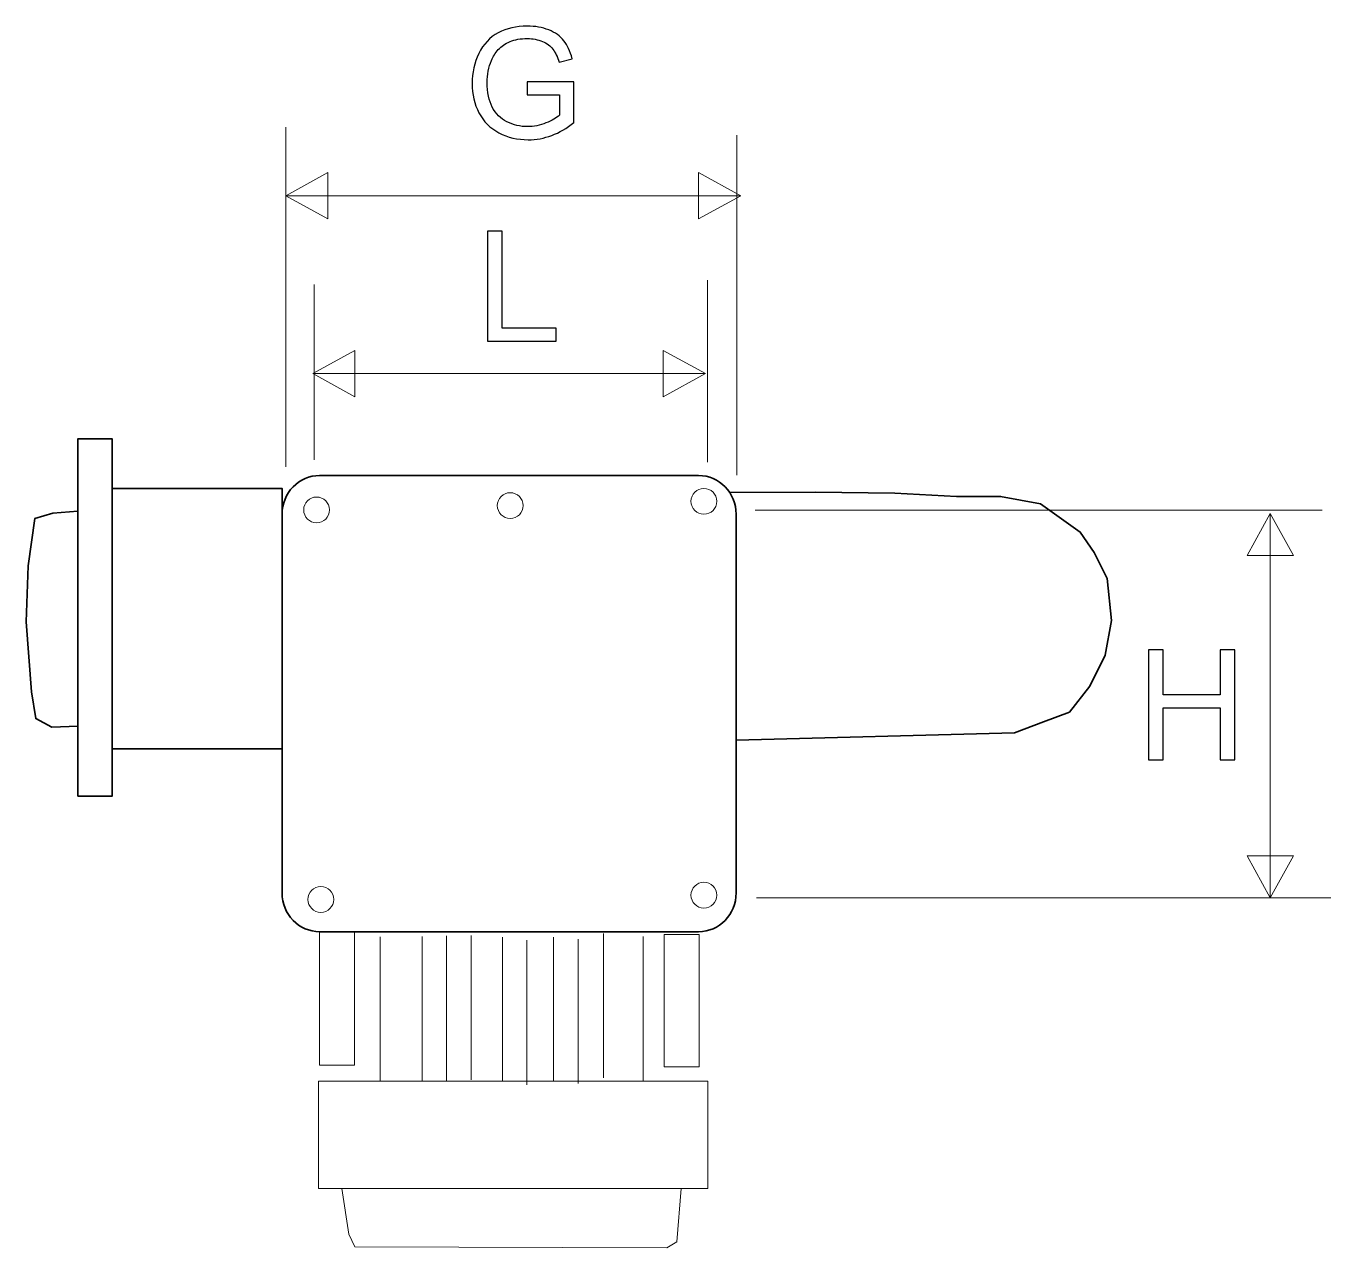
# Model space of a CAD drawing. Header units: inches. Extents: x 3020 to 5920, y 3172 to 5272.
# Drawn here: x 3868.6 to 4132.5, y 3597.8 to 3844.8 of the extents above; entities that cross this region are included whole.
import ezdxf

# ---------------------------------------------------------------- set-up
doc = ezdxf.new("R2010")
doc.units = ezdxf.units.IN
doc.header["$MEASUREMENT"] = 0
doc.layers.add('Layer 1', color=7, linetype='Continuous')

msp = doc.modelspace()

# ---------------------------------------------------------------- linework, layer by layer
at = {"layer": 'Layer 1', "color": 250, "lineweight": 35}
for points in [[(3879.04, 3689.11), (3886.01, 3689.11), (3886.01, 3761.35), (3879.04, 3761.35), (3879.04, 3689.11)], [(3886.01, 3698.68), (3920.37, 3698.68), (3920.37, 3751.34), (3886.01, 3751.34), (3886.01, 3698.68)]]:
    msp.add_lwpolyline(points, close=True, dxfattribs=at)
at = {"layer": 'Layer 1', "color": 250, "lineweight": 18}
for points in [[(3927.96, 3634.68), (3935, 3634.68), (3935, 3661.69), (3927.96, 3661.69), (3927.96, 3634.68)], [(3997.68, 3634.35), (4004.72, 3634.35), (4004.72, 3661.14), (3997.68, 3661.14), (3997.68, 3634.35)], [(3927.77, 3609.74), (4006.46, 3609.74), (4006.46, 3631.44), (3927.77, 3631.44), (3927.77, 3609.74)]]:
    msp.add_lwpolyline(points, close=True, dxfattribs=at)
for centre in [(3966.52, 3747.86), (4005.69, 3748.73), (3927.35, 3746.99), (4005.69, 3669.09), (3928.22, 3668.22)]:
    msp.add_ellipse(centre, major_axis=(0, 2.61), ratio=1, dxfattribs=at)
at = {"layer": 'Layer 1', "color": 250}
for points, knots in [([(3969.97, 3830.95), (3969.97, 3830.95), (3969.97, 3833.55), (3969.97, 3833.55), (3969.97, 3833.55), (3969.97, 3833.55), (3979.38, 3833.57), (3979.38, 3833.57), (3979.38, 3833.57), (3979.38, 3833.57), (3979.38, 3825.33), (3979.38, 3825.33), (3979.38, 3825.33), (3977.94, 3824.17), (3976.45, 3823.31), (3974.91, 3822.72), (3974.91, 3822.72), (3973.37, 3822.14), (3971.8, 3821.85), (3970.18, 3821.85), (3970.18, 3821.85), (3968, 3821.85), (3966.01, 3822.32), (3964.23, 3823.26), (3964.23, 3823.26), (3962.45, 3824.19), (3961.1, 3825.54), (3960.19, 3827.31), (3960.19, 3827.31), (3959.28, 3829.08), (3958.82, 3831.05), (3958.82, 3833.24), (3958.82, 3833.24), (3958.82, 3835.4), (3959.28, 3837.42), (3960.18, 3839.29), (3960.18, 3839.29), (3961.08, 3841.17), (3962.39, 3842.56), (3964.09, 3843.47), (3964.09, 3843.47), (3965.78, 3844.38), (3967.74, 3844.83), (3969.95, 3844.83), (3969.95, 3844.83), (3971.56, 3844.83), (3973.01, 3844.57), (3974.31, 3844.05), (3974.31, 3844.05), (3975.61, 3843.53), (3976.63, 3842.81), (3977.36, 3841.88), (3977.36, 3841.88), (3978.1, 3840.95), (3978.66, 3839.74), (3979.05, 3838.24), (3979.05, 3838.24), (3979.05, 3838.24), (3976.39, 3837.51), (3976.39, 3837.51), (3976.39, 3837.51), (3976.06, 3838.64), (3975.64, 3839.53), (3975.15, 3840.18), (3975.15, 3840.18), (3974.66, 3840.83), (3973.95, 3841.35), (3973.03, 3841.73), (3973.03, 3841.73), (3972.11, 3842.12), (3971.09, 3842.32), (3969.97, 3842.32), (3969.97, 3842.32), (3968.62, 3842.32), (3967.46, 3842.11), (3966.48, 3841.7), (3966.48, 3841.7), (3965.5, 3841.29), (3964.71, 3840.76), (3964.11, 3840.09), (3964.11, 3840.09), (3963.51, 3839.42), (3963.04, 3838.69), (3962.7, 3837.89), (3962.7, 3837.89), (3962.14, 3836.52), (3961.86, 3835.03), (3961.86, 3833.42), (3961.86, 3833.42), (3961.86, 3831.44), (3962.2, 3829.78), (3962.88, 3828.45), (3962.88, 3828.45), (3963.56, 3827.11), (3964.56, 3826.12), (3965.86, 3825.48), (3965.86, 3825.48), (3967.16, 3824.83), (3968.55, 3824.5), (3970.01, 3824.5), (3970.01, 3824.5), (3971.29, 3824.5), (3972.53, 3824.75), (3973.74, 3825.24), (3973.74, 3825.24), (3974.96, 3825.73), (3975.87, 3826.25), (3976.5, 3826.81), (3976.5, 3826.81), (3976.5, 3826.81), (3976.5, 3830.95), (3976.5, 3830.95), (3976.5, 3830.95), (3976.5, 3830.95), (3969.97, 3830.95), (3969.97, 3830.95)], [0, 0, 0, 0, 0.034483, 0.034483, 0.034483, 0.034483, 0.068966, 0.068966, 0.068966, 0.068966, 0.103448, 0.103448, 0.103448, 0.103448, 0.137931, 0.137931, 0.137931, 0.137931, 0.172414, 0.172414, 0.172414, 0.172414, 0.206897, 0.206897, 0.206897, 0.206897, 0.241379, 0.241379, 0.241379, 0.241379, 0.275862, 0.275862, 0.275862, 0.275862, 0.310345, 0.310345, 0.310345, 0.310345, 0.344828, 0.344828, 0.344828, 0.344828, 0.37931, 0.37931, 0.37931, 0.37931, 0.413793, 0.413793, 0.413793, 0.413793, 0.448276, 0.448276, 0.448276, 0.448276, 0.482759, 0.482759, 0.482759, 0.482759, 0.517241, 0.517241, 0.517241, 0.517241, 0.551724, 0.551724, 0.551724, 0.551724, 0.586207, 0.586207, 0.586207, 0.586207, 0.62069, 0.62069, 0.62069, 0.62069, 0.655172, 0.655172, 0.655172, 0.655172, 0.689655, 0.689655, 0.689655, 0.689655, 0.724138, 0.724138, 0.724138, 0.724138, 0.758621, 0.758621, 0.758621, 0.758621, 0.793103, 0.793103, 0.793103, 0.793103, 0.827586, 0.827586, 0.827586, 0.827586, 0.862069, 0.862069, 0.862069, 0.862069, 0.896552, 0.896552, 0.896552, 0.896552, 0.931034, 0.931034, 0.931034, 0.931034, 0.965517, 0.965517, 0.965517, 0.965517, 1, 1, 1, 1]), ([(3961.93, 3781.13), (3961.93, 3781.13), (3961.93, 3803.35), (3961.93, 3803.35), (3961.93, 3803.35), (3961.93, 3803.35), (3964.87, 3803.35), (3964.87, 3803.35), (3964.87, 3803.35), (3964.87, 3803.35), (3964.87, 3783.75), (3964.87, 3783.75), (3964.87, 3783.75), (3964.87, 3783.75), (3975.82, 3783.75), (3975.82, 3783.75), (3975.82, 3783.75), (3975.82, 3783.75), (3975.82, 3781.13), (3975.82, 3781.13), (3975.82, 3781.13), (3975.82, 3781.13), (3961.93, 3781.13), (3961.93, 3781.13)], [0, 0, 0, 0, 0.166667, 0.166667, 0.166667, 0.166667, 0.333333, 0.333333, 0.333333, 0.333333, 0.5, 0.5, 0.5, 0.5, 0.666667, 0.666667, 0.666667, 0.666667, 0.833333, 0.833333, 0.833333, 0.833333, 1, 1, 1, 1]), ([(4095.61, 3696.48), (4095.61, 3696.48), (4095.61, 3718.7), (4095.61, 3718.7), (4095.61, 3718.7), (4095.61, 3718.7), (4098.56, 3718.7), (4098.56, 3718.7), (4098.56, 3718.7), (4098.56, 3718.7), (4098.56, 3709.57), (4098.56, 3709.57), (4098.56, 3709.57), (4098.56, 3709.57), (4110.11, 3709.57), (4110.11, 3709.57), (4110.11, 3709.57), (4110.11, 3709.57), (4110.11, 3718.7), (4110.11, 3718.7), (4110.11, 3718.7), (4110.11, 3718.7), (4113.05, 3718.7), (4113.05, 3718.7), (4113.05, 3718.7), (4113.05, 3718.7), (4113.05, 3696.48), (4113.05, 3696.48), (4113.05, 3696.48), (4113.05, 3696.48), (4110.11, 3696.48), (4110.11, 3696.48), (4110.11, 3696.48), (4110.11, 3696.48), (4110.11, 3706.95), (4110.11, 3706.95), (4110.11, 3706.95), (4110.11, 3706.95), (4098.56, 3706.95), (4098.56, 3706.95), (4098.56, 3706.95), (4098.56, 3706.95), (4098.56, 3696.48), (4098.56, 3696.48), (4098.56, 3696.48), (4098.56, 3696.48), (4095.61, 3696.48), (4095.61, 3696.48)], [0, 0, 0, 0, 0.083333, 0.083333, 0.083333, 0.083333, 0.166667, 0.166667, 0.166667, 0.166667, 0.25, 0.25, 0.25, 0.25, 0.333333, 0.333333, 0.333333, 0.333333, 0.416667, 0.416667, 0.416667, 0.416667, 0.5, 0.5, 0.5, 0.5, 0.583333, 0.583333, 0.583333, 0.583333, 0.666667, 0.666667, 0.666667, 0.666667, 0.75, 0.75, 0.75, 0.75, 0.833333, 0.833333, 0.833333, 0.833333, 0.916667, 0.916667, 0.916667, 0.916667, 1, 1, 1, 1])]:
    msp.add_open_spline(points, degree=3, knots=knots, dxfattribs=at)
at = {"layer": 'Layer 1', "color": 250, "lineweight": 9}
for points, knots in [([(3969.97, 3830.95), (3969.97, 3830.95), (3969.97, 3833.55), (3969.97, 3833.55), (3969.97, 3833.55), (3969.97, 3833.55), (3979.38, 3833.57), (3979.38, 3833.57), (3979.38, 3833.57), (3979.38, 3833.57), (3979.38, 3825.33), (3979.38, 3825.33), (3979.38, 3825.33), (3977.94, 3824.17), (3976.45, 3823.31), (3974.91, 3822.72), (3974.91, 3822.72), (3973.37, 3822.14), (3971.8, 3821.85), (3970.18, 3821.85), (3970.18, 3821.85), (3968, 3821.85), (3966.01, 3822.32), (3964.23, 3823.26), (3964.23, 3823.26), (3962.45, 3824.19), (3961.1, 3825.54), (3960.19, 3827.31), (3960.19, 3827.31), (3959.28, 3829.08), (3958.82, 3831.05), (3958.82, 3833.24), (3958.82, 3833.24), (3958.82, 3835.4), (3959.28, 3837.42), (3960.18, 3839.29), (3960.18, 3839.29), (3961.08, 3841.17), (3962.39, 3842.56), (3964.09, 3843.47), (3964.09, 3843.47), (3965.78, 3844.38), (3967.74, 3844.83), (3969.95, 3844.83), (3969.95, 3844.83), (3971.56, 3844.83), (3973.01, 3844.57), (3974.31, 3844.05), (3974.31, 3844.05), (3975.61, 3843.53), (3976.63, 3842.81), (3977.36, 3841.88), (3977.36, 3841.88), (3978.1, 3840.95), (3978.66, 3839.74), (3979.05, 3838.24), (3979.05, 3838.24), (3979.05, 3838.24), (3976.39, 3837.51), (3976.39, 3837.51), (3976.39, 3837.51), (3976.06, 3838.64), (3975.64, 3839.53), (3975.15, 3840.18), (3975.15, 3840.18), (3974.66, 3840.83), (3973.95, 3841.35), (3973.03, 3841.73), (3973.03, 3841.73), (3972.11, 3842.12), (3971.09, 3842.32), (3969.97, 3842.32), (3969.97, 3842.32), (3968.62, 3842.32), (3967.46, 3842.11), (3966.48, 3841.7), (3966.48, 3841.7), (3965.5, 3841.29), (3964.71, 3840.76), (3964.11, 3840.09), (3964.11, 3840.09), (3963.51, 3839.42), (3963.04, 3838.69), (3962.7, 3837.89), (3962.7, 3837.89), (3962.14, 3836.52), (3961.86, 3835.03), (3961.86, 3833.42), (3961.86, 3833.42), (3961.86, 3831.44), (3962.2, 3829.78), (3962.88, 3828.45), (3962.88, 3828.45), (3963.56, 3827.11), (3964.56, 3826.12), (3965.86, 3825.48), (3965.86, 3825.48), (3967.16, 3824.83), (3968.55, 3824.5), (3970.01, 3824.5), (3970.01, 3824.5), (3971.29, 3824.5), (3972.53, 3824.75), (3973.74, 3825.24), (3973.74, 3825.24), (3974.96, 3825.73), (3975.87, 3826.25), (3976.5, 3826.81), (3976.5, 3826.81), (3976.5, 3826.81), (3976.5, 3830.95), (3976.5, 3830.95), (3976.5, 3830.95), (3976.5, 3830.95), (3969.97, 3830.95), (3969.97, 3830.95)], [0, 0, 0, 0, 0.034483, 0.034483, 0.034483, 0.034483, 0.068966, 0.068966, 0.068966, 0.068966, 0.103448, 0.103448, 0.103448, 0.103448, 0.137931, 0.137931, 0.137931, 0.137931, 0.172414, 0.172414, 0.172414, 0.172414, 0.206897, 0.206897, 0.206897, 0.206897, 0.241379, 0.241379, 0.241379, 0.241379, 0.275862, 0.275862, 0.275862, 0.275862, 0.310345, 0.310345, 0.310345, 0.310345, 0.344828, 0.344828, 0.344828, 0.344828, 0.37931, 0.37931, 0.37931, 0.37931, 0.413793, 0.413793, 0.413793, 0.413793, 0.448276, 0.448276, 0.448276, 0.448276, 0.482759, 0.482759, 0.482759, 0.482759, 0.517241, 0.517241, 0.517241, 0.517241, 0.551724, 0.551724, 0.551724, 0.551724, 0.586207, 0.586207, 0.586207, 0.586207, 0.62069, 0.62069, 0.62069, 0.62069, 0.655172, 0.655172, 0.655172, 0.655172, 0.689655, 0.689655, 0.689655, 0.689655, 0.724138, 0.724138, 0.724138, 0.724138, 0.758621, 0.758621, 0.758621, 0.758621, 0.793103, 0.793103, 0.793103, 0.793103, 0.827586, 0.827586, 0.827586, 0.827586, 0.862069, 0.862069, 0.862069, 0.862069, 0.896552, 0.896552, 0.896552, 0.896552, 0.931034, 0.931034, 0.931034, 0.931034, 0.965517, 0.965517, 0.965517, 0.965517, 1, 1, 1, 1]), ([(3961.93, 3781.13), (3961.93, 3781.13), (3961.93, 3803.35), (3961.93, 3803.35), (3961.93, 3803.35), (3961.93, 3803.35), (3964.87, 3803.35), (3964.87, 3803.35), (3964.87, 3803.35), (3964.87, 3803.35), (3964.87, 3783.75), (3964.87, 3783.75), (3964.87, 3783.75), (3964.87, 3783.75), (3975.82, 3783.75), (3975.82, 3783.75), (3975.82, 3783.75), (3975.82, 3783.75), (3975.82, 3781.13), (3975.82, 3781.13), (3975.82, 3781.13), (3975.82, 3781.13), (3961.93, 3781.13), (3961.93, 3781.13)], [0, 0, 0, 0, 0.166667, 0.166667, 0.166667, 0.166667, 0.333333, 0.333333, 0.333333, 0.333333, 0.5, 0.5, 0.5, 0.5, 0.666667, 0.666667, 0.666667, 0.666667, 0.833333, 0.833333, 0.833333, 0.833333, 1, 1, 1, 1]), ([(4095.61, 3696.48), (4095.61, 3696.48), (4095.61, 3718.7), (4095.61, 3718.7), (4095.61, 3718.7), (4095.61, 3718.7), (4098.56, 3718.7), (4098.56, 3718.7), (4098.56, 3718.7), (4098.56, 3718.7), (4098.56, 3709.57), (4098.56, 3709.57), (4098.56, 3709.57), (4098.56, 3709.57), (4110.11, 3709.57), (4110.11, 3709.57), (4110.11, 3709.57), (4110.11, 3709.57), (4110.11, 3718.7), (4110.11, 3718.7), (4110.11, 3718.7), (4110.11, 3718.7), (4113.05, 3718.7), (4113.05, 3718.7), (4113.05, 3718.7), (4113.05, 3718.7), (4113.05, 3696.48), (4113.05, 3696.48), (4113.05, 3696.48), (4113.05, 3696.48), (4110.11, 3696.48), (4110.11, 3696.48), (4110.11, 3696.48), (4110.11, 3696.48), (4110.11, 3706.95), (4110.11, 3706.95), (4110.11, 3706.95), (4110.11, 3706.95), (4098.56, 3706.95), (4098.56, 3706.95), (4098.56, 3706.95), (4098.56, 3706.95), (4098.56, 3696.48), (4098.56, 3696.48), (4098.56, 3696.48), (4098.56, 3696.48), (4095.61, 3696.48), (4095.61, 3696.48)], [0, 0, 0, 0, 0.083333, 0.083333, 0.083333, 0.083333, 0.166667, 0.166667, 0.166667, 0.166667, 0.25, 0.25, 0.25, 0.25, 0.333333, 0.333333, 0.333333, 0.333333, 0.416667, 0.416667, 0.416667, 0.416667, 0.5, 0.5, 0.5, 0.5, 0.583333, 0.583333, 0.583333, 0.583333, 0.666667, 0.666667, 0.666667, 0.666667, 0.75, 0.75, 0.75, 0.75, 0.833333, 0.833333, 0.833333, 0.833333, 0.916667, 0.916667, 0.916667, 0.916667, 1, 1, 1, 1])]:
    msp.add_open_spline(points, degree=3, knots=knots, dxfattribs=at)
at = {"layer": 'Layer 1', "color": 250, "lineweight": 18}
for points in [[(3921.14, 3755.7), (3921.14, 3755.7), (3921.14, 3824.41), (3921.14, 3824.41)], [(4012.35, 3754.05), (4012.35, 3754.05), (4012.35, 3822.76), (4012.35, 3822.76)], [(3921.14, 3810.53), (3921.14, 3810.53), (4013.13, 3810.53), (4013.13, 3810.53)], [(3926.84, 3757.13), (3926.84, 3757.13), (3926.84, 3792.58), (3926.84, 3792.58)], [(4006.43, 3756.63), (4006.43, 3756.63), (4006.43, 3793.46), (4006.43, 3793.46)], [(3926.57, 3774.58), (3926.57, 3774.58), (4005.99, 3774.58), (4005.99, 3774.58)], [(4016.08, 3746.92), (4016.08, 3746.92), (4130.75, 3746.92), (4130.75, 3746.92)], [(4120.23, 3746.27), (4120.23, 3746.27), (4120.23, 3668.55), (4120.23, 3668.55)], [(4016.3, 3668.55), (4016.3, 3668.55), (4132.51, 3668.55), (4132.51, 3668.55)], [(3940.23, 3660.65), (3940.23, 3660.65), (3940.23, 3631.44), (3940.23, 3631.44)], [(3948.69, 3660.72), (3948.69, 3660.72), (3948.69, 3631.51), (3948.69, 3631.51)], [(3953.64, 3660.84), (3953.64, 3660.84), (3953.64, 3631.63), (3953.64, 3631.63)], [(3958.59, 3660.95), (3958.59, 3660.95), (3958.59, 3631.74), (3958.59, 3631.74)], [(3964.96, 3660.62), (3964.96, 3660.62), (3964.96, 3631.41), (3964.96, 3631.41)], [(3975.29, 3660.62), (3975.29, 3660.62), (3975.29, 3631.41), (3975.29, 3631.41)], [(3985.4, 3661.35), (3985.4, 3661.35), (3985.4, 3632.14), (3985.4, 3632.14)], [(3993.43, 3660.73), (3993.43, 3660.73), (3993.43, 3631.52), (3993.43, 3631.52)], [(3969.91, 3659.96), (3969.91, 3659.96), (3969.91, 3630.75), (3969.91, 3630.75)], [(3980.24, 3660.18), (3980.24, 3660.18), (3980.24, 3630.97), (3980.24, 3630.97)]]:
    msp.add_open_spline(points, degree=3, dxfattribs=at)
for points, knots in [([(3929.66, 3815.21), (3929.66, 3815.21), (3921.14, 3810.53), (3921.14, 3810.53), (3921.14, 3810.53), (3921.14, 3810.53), (3929.66, 3805.84), (3929.66, 3805.84), (3929.66, 3805.84), (3929.66, 3805.84), (3929.66, 3815.21), (3929.66, 3815.21)], [0, 0, 0, 0, 0.333333, 0.333333, 0.333333, 0.333333, 0.666667, 0.666667, 0.666667, 0.666667, 1, 1, 1, 1]), ([(4004.62, 3815.21), (4004.62, 3815.21), (4013.13, 3810.53), (4013.13, 3810.53), (4013.13, 3810.53), (4013.13, 3810.53), (4004.62, 3805.84), (4004.62, 3805.84), (4004.62, 3805.84), (4004.62, 3805.84), (4004.62, 3815.21), (4004.62, 3815.21)], [0, 0, 0, 0, 0.333333, 0.333333, 0.333333, 0.333333, 0.666667, 0.666667, 0.666667, 0.666667, 1, 1, 1, 1]), ([(3935.09, 3779.26), (3935.09, 3779.26), (3926.57, 3774.58), (3926.57, 3774.58), (3926.57, 3774.58), (3926.57, 3774.58), (3935.09, 3769.89), (3935.09, 3769.89), (3935.09, 3769.89), (3935.09, 3769.89), (3935.09, 3779.26), (3935.09, 3779.26)], [0, 0, 0, 0, 0.333333, 0.333333, 0.333333, 0.333333, 0.666667, 0.666667, 0.666667, 0.666667, 1, 1, 1, 1]), ([(3997.48, 3779.26), (3997.48, 3779.26), (4005.99, 3774.58), (4005.99, 3774.58), (4005.99, 3774.58), (4005.99, 3774.58), (3997.48, 3769.89), (3997.48, 3769.89), (3997.48, 3769.89), (3997.48, 3769.89), (3997.48, 3779.26), (3997.48, 3779.26)], [0, 0, 0, 0, 0.333333, 0.333333, 0.333333, 0.333333, 0.666667, 0.666667, 0.666667, 0.666667, 1, 1, 1, 1]), ([(4124.91, 3737.76), (4124.91, 3737.76), (4120.23, 3746.27), (4120.23, 3746.27), (4120.23, 3746.27), (4120.23, 3746.27), (4115.54, 3737.76), (4115.54, 3737.76), (4115.54, 3737.76), (4115.54, 3737.76), (4124.91, 3737.76), (4124.91, 3737.76)], [0, 0, 0, 0, 0.333333, 0.333333, 0.333333, 0.333333, 0.666667, 0.666667, 0.666667, 0.666667, 1, 1, 1, 1]), ([(4124.91, 3677.07), (4124.91, 3677.07), (4120.23, 3668.55), (4120.23, 3668.55), (4120.23, 3668.55), (4120.23, 3668.55), (4115.54, 3677.07), (4115.54, 3677.07), (4115.54, 3677.07), (4115.54, 3677.07), (4124.91, 3677.07), (4124.91, 3677.07)], [0, 0, 0, 0, 0.333333, 0.333333, 0.333333, 0.333333, 0.666667, 0.666667, 0.666667, 0.666667, 1, 1, 1, 1]), ([(3932.43, 3609.74), (3932.43, 3609.74), (3933.86, 3600.5), (3933.86, 3600.5), (3933.86, 3600.5), (3933.86, 3600.5), (3935.06, 3597.97), (3935.06, 3597.97), (3935.06, 3597.97), (3935.06, 3597.97), (3998.21, 3597.75), (3998.21, 3597.75), (3998.21, 3597.75), (3998.21, 3597.75), (4000.19, 3598.96), (4000.19, 3598.96), (4000.19, 3598.96), (4000.19, 3598.96), (4001.06, 3609.74), (4001.06, 3609.74)], [0, 0, 0, 0, 0.2, 0.2, 0.2, 0.2, 0.4, 0.4, 0.4, 0.4, 0.6, 0.6, 0.6, 0.6, 0.8, 0.8, 0.8, 0.8, 1, 1, 1, 1])]:
    msp.add_open_spline(points, degree=3, knots=knots, dxfattribs=at)
at = {"layer": 'Layer 1', "color": 250, "lineweight": 35}
for points, knots in [([(3927.96, 3753.95), (3927.96, 3753.95), (4004.63, 3753.95), (4004.63, 3753.95), (4004.63, 3753.95), (4008.8, 3753.95), (4012.21, 3750.43), (4012.21, 3746.12), (4012.21, 3746.12), (4012.21, 3746.12), (4012.21, 3669.53), (4012.21, 3669.53), (4012.21, 3669.53), (4012.21, 3665.22), (4008.8, 3661.69), (4004.63, 3661.69), (4004.63, 3661.69), (4004.63, 3661.69), (3927.96, 3661.69), (3927.96, 3661.69), (3927.96, 3661.69), (3923.79, 3661.69), (3920.37, 3665.22), (3920.37, 3669.53), (3920.37, 3669.53), (3920.37, 3669.53), (3920.37, 3746.12), (3920.37, 3746.12), (3920.37, 3746.12), (3920.37, 3750.43), (3923.79, 3753.95), (3927.96, 3753.95)], [0, 0, 0, 0, 0.125, 0.125, 0.125, 0.125, 0.25, 0.25, 0.25, 0.25, 0.375, 0.375, 0.375, 0.375, 0.5, 0.5, 0.5, 0.5, 0.625, 0.625, 0.625, 0.625, 0.75, 0.75, 0.75, 0.75, 0.875, 0.875, 0.875, 0.875, 1, 1, 1, 1]), ([(4010.89, 3750.53), (4010.89, 3750.53), (4028.21, 3750.59), (4028.21, 3750.59), (4028.21, 3750.59), (4028.21, 3750.59), (4044.33, 3750.37), (4044.33, 3750.37), (4044.33, 3750.37), (4044.33, 3750.37), (4056.75, 3749.72), (4056.75, 3749.72), (4056.75, 3749.72), (4056.75, 3749.72), (4065.69, 3749.72), (4065.69, 3749.72), (4065.69, 3749.72), (4065.69, 3749.72), (4073.75, 3748.19), (4073.75, 3748.19), (4073.75, 3748.19), (4073.75, 3748.19), (4081.81, 3742.52), (4081.81, 3742.52), (4081.81, 3742.52), (4081.81, 3742.52), (4084.64, 3738.37), (4084.64, 3738.37), (4084.64, 3738.37), (4084.64, 3738.37), (4087.26, 3733.14), (4087.26, 3733.14), (4087.26, 3733.14), (4087.26, 3733.14), (4088.13, 3724.63), (4088.13, 3724.63), (4088.13, 3724.63), (4088.13, 3724.63), (4086.82, 3717.65), (4086.82, 3717.65), (4086.82, 3717.65), (4086.82, 3717.65), (4083.77, 3711.32), (4083.77, 3711.32), (4083.77, 3711.32), (4083.77, 3711.32), (4079.63, 3706.09), (4079.63, 3706.09), (4079.63, 3706.09), (4079.63, 3706.09), (4074.4, 3704.13), (4074.4, 3704.13), (4074.4, 3704.13), (4074.4, 3704.13), (4068.52, 3701.94), (4068.52, 3701.94), (4068.52, 3701.94), (4068.52, 3701.94), (4012.21, 3700.42), (4012.21, 3700.42)], [0, 0, 0, 0, 0.066667, 0.066667, 0.066667, 0.066667, 0.133333, 0.133333, 0.133333, 0.133333, 0.2, 0.2, 0.2, 0.2, 0.266667, 0.266667, 0.266667, 0.266667, 0.333333, 0.333333, 0.333333, 0.333333, 0.4, 0.4, 0.4, 0.4, 0.466667, 0.466667, 0.466667, 0.466667, 0.533333, 0.533333, 0.533333, 0.533333, 0.6, 0.6, 0.6, 0.6, 0.666667, 0.666667, 0.666667, 0.666667, 0.733333, 0.733333, 0.733333, 0.733333, 0.8, 0.8, 0.8, 0.8, 0.866667, 0.866667, 0.866667, 0.866667, 0.933333, 0.933333, 0.933333, 0.933333, 1, 1, 1, 1]), ([(3879.04, 3746.77), (3879.04, 3746.77), (3874.04, 3746.34), (3874.04, 3746.34), (3874.04, 3746.34), (3874.04, 3746.34), (3870.34, 3745.25), (3870.34, 3745.25), (3870.34, 3745.25), (3870.34, 3745.25), (3869.03, 3735.68), (3869.03, 3735.68), (3869.03, 3735.68), (3869.03, 3735.68), (3868.6, 3724.36), (3868.6, 3724.36), (3868.6, 3724.36), (3868.6, 3724.36), (3869.69, 3710.22), (3869.69, 3710.22), (3869.69, 3710.22), (3869.69, 3710.22), (3870.56, 3704.78), (3870.56, 3704.78), (3870.56, 3704.78), (3870.56, 3704.78), (3873.82, 3703.04), (3873.82, 3703.04), (3873.82, 3703.04), (3873.82, 3703.04), (3879.04, 3703.25), (3879.04, 3703.25)], [0, 0, 0, 0, 0.125, 0.125, 0.125, 0.125, 0.25, 0.25, 0.25, 0.25, 0.375, 0.375, 0.375, 0.375, 0.5, 0.5, 0.5, 0.5, 0.625, 0.625, 0.625, 0.625, 0.75, 0.75, 0.75, 0.75, 0.875, 0.875, 0.875, 0.875, 1, 1, 1, 1])]:
    msp.add_open_spline(points, degree=3, knots=knots, dxfattribs=at)

doc.saveas('drawing.dxf')
